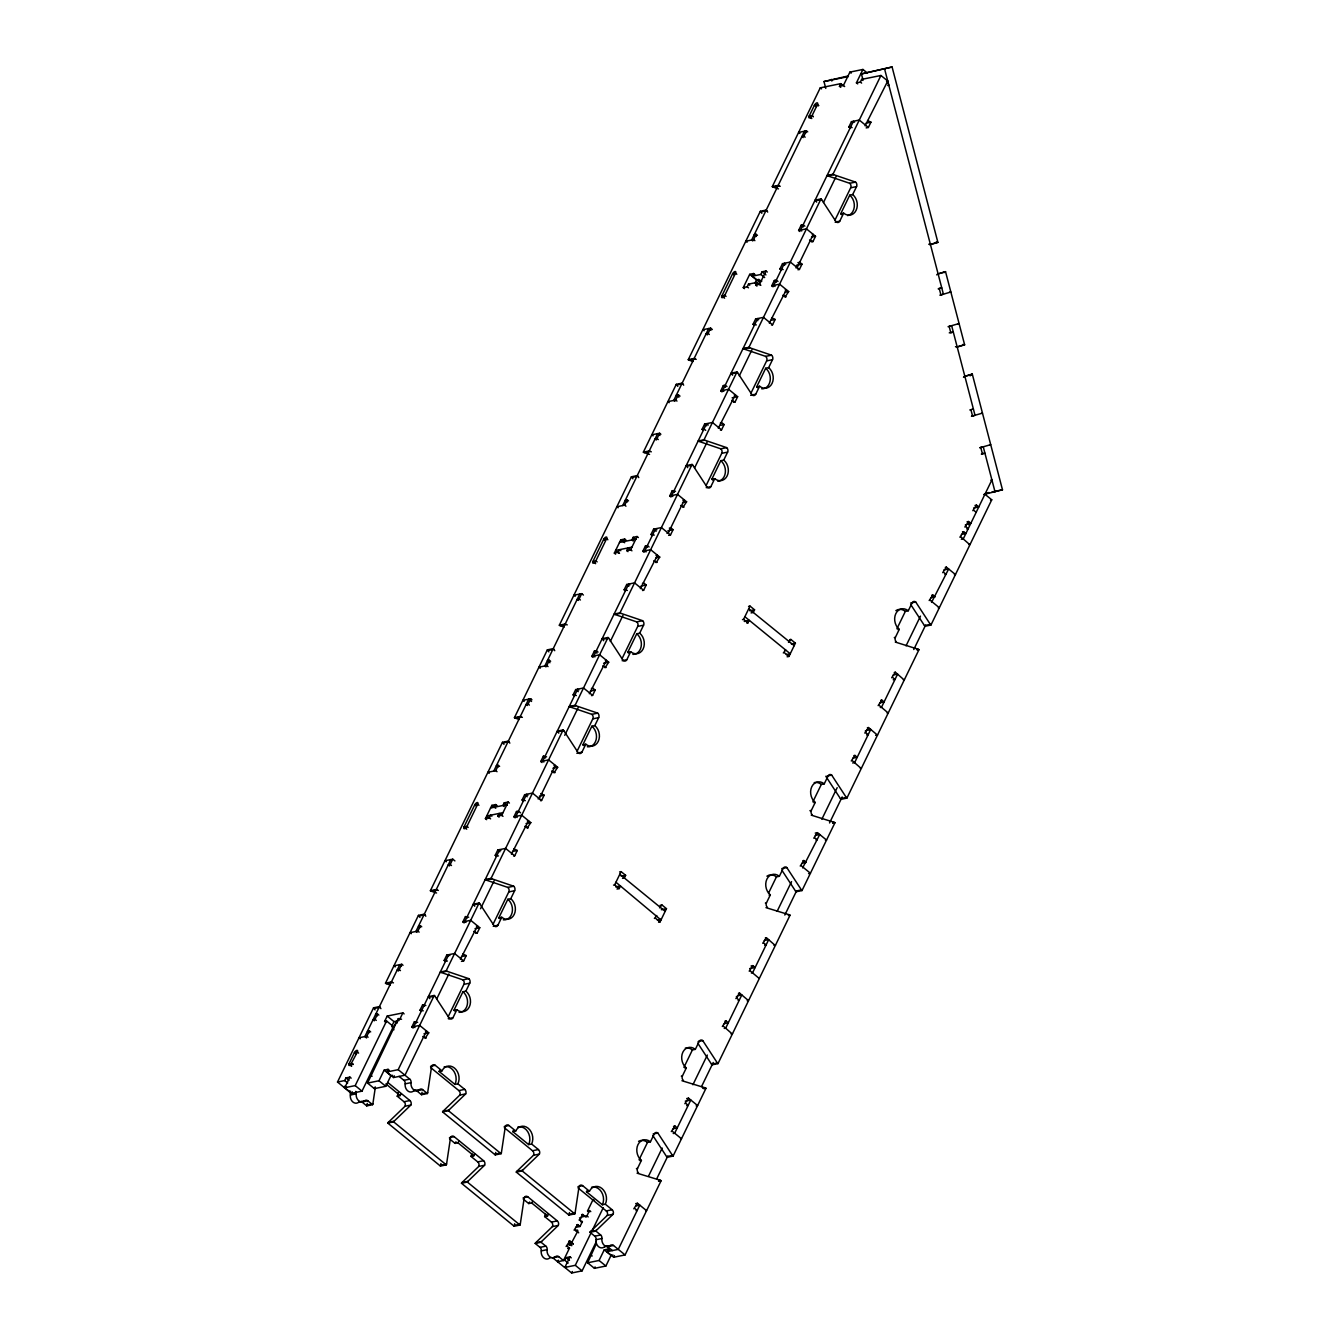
<?xml version="1.0" encoding="UTF-8"?>
<svg xmlns="http://www.w3.org/2000/svg" width="1340" height="1340" viewBox="0 0 1340 1340"><rect width="100%" height="100%" fill="white"/><g stroke="black" fill="none" stroke-linecap="round" stroke-linejoin="round"><path stroke-width="1.5" d="M361.197 1101.547A3.266 2.58 78.5 0 1 361.934 1101.966L366.724 1105.885A3.249 2.58 78.5 0 0 366.993 1105.048L367.244 1103.373M366.724 1105.885L372.587 1104.679A3.249 2.58 78.5 0 0 372.872 1103.842L375.351 1087.226M399.119 1076.422L403.893 1080.325A3.266 2.58 78.5 0 1 405.183 1083.842A6.532 5.159 78.5 0 0 407.745 1090.877A6.532 5.159 78.5 0 0 413.742 1090.827A3.266 2.58 78.5 0 1 416.74 1090.81L421.514 1094.713A3.266 2.58 78.5 0 0 421.798 1093.875L422.05 1092.217M421.514 1094.713L427.393 1093.524A3.266 2.58 78.5 0 0 427.661 1092.686L431.647 1066.104A3.266 2.58 78.5 0 1 435.215 1065.3L442.016 1070.844A11.424 9.028 78.5 0 1 454.478 1068.047A11.424 9.028 78.5 0 1 457.895 1083.825L464.712 1089.387A3.266 2.58 78.5 0 1 465.683 1093.892L448.917 1110.039A3.266 2.58 78.5 0 0 448.465 1110.726L442.585 1111.915L495.231 1154.896L501.093 1153.707A3.266 2.58 78.5 0 0 501.378 1152.869L505.364 1126.27A3.266 2.58 78.5 0 1 508.915 1125.483L515.716 1131.027A11.424 9.028 78.5 0 1 528.178 1128.23A11.424 9.028 78.5 0 1 531.611 1144.008L538.412 1149.553A3.266 2.58 78.5 0 1 539.384 1154.075L522.617 1170.222A3.266 2.58 78.5 0 0 522.164 1170.892L516.285 1172.098L568.931 1215.079L574.81 1213.889A3.266 2.58 78.5 0 0 575.078 1213.052L579.064 1186.453A3.266 2.58 78.5 0 1 582.615 1185.649L589.433 1191.21A11.424 9.028 78.5 0 1 601.878 1188.413A11.424 9.028 78.5 0 1 605.312 1204.191L612.112 1209.735A3.266 2.58 78.5 0 1 613.1 1214.241L596.333 1230.405A3.266 2.58 78.5 0 0 595.865 1231.075L590.002 1232.281L594.776 1236.184A3.266 2.58 78.5 0 1 596.066 1239.701A6.532 5.159 78.5 0 0 598.611 1246.736A6.532 5.159 78.5 0 0 604.608 1246.686A3.266 2.58 78.5 0 1 607.623 1246.669L613.486 1245.463L625.077 1254.927L661.106 1180.724A3.266 2.58 78.5 0 0 660.419 1180.305L637.053 1173.17M387.779 1082.486L409.906 1100.542A3.266 2.58 78.5 0 1 410.878 1105.048L405.015 1106.254L388.248 1122.401A3.266 2.58 78.5 0 0 387.779 1123.071L440.425 1166.068A3.266 2.58 78.5 0 0 440.693 1165.23L440.944 1163.555M440.425 1166.068L446.287 1164.862A3.266 2.58 78.5 0 0 446.572 1164.025L450.558 1137.442A3.266 2.58 78.5 0 1 454.109 1136.638L483.606 1160.725A3.266 2.58 78.5 0 1 484.594 1165.23L467.828 1181.378A3.266 2.58 78.5 0 0 467.358 1182.064L461.479 1183.254L514.125 1226.234L520.004 1225.045A3.266 2.58 78.5 0 0 520.272 1224.207L524.258 1197.625A3.266 2.58 78.5 0 1 527.809 1196.821L557.306 1220.908A3.266 2.58 78.5 0 1 558.294 1225.413L541.528 1241.56A3.266 2.58 78.5 0 0 541.058 1242.247L535.196 1243.436L539.97 1247.356A3.266 2.58 78.5 0 1 541.26 1250.873A6.532 5.159 78.5 0 0 543.822 1257.891A6.532 5.159 78.5 0 0 549.819 1257.858L551.276 1257.556M495.231 1154.896A3.266 2.58 78.5 0 0 495.498 1154.058L495.75 1152.4M514.125 1226.234A3.266 2.58 78.5 0 0 514.409 1225.397L514.644 1223.738M568.931 1215.079A3.266 2.58 78.5 0 0 569.198 1214.241L569.45 1212.583M392.654 1075.35L390.945 1075.685L385.786 1086.304L374.363 1088.633L367.562 1083.089L398.315 1018.601L401.548 1019.238M374.363 1088.633L374.982 1087.175M613 1255.011L611.04 1255.396L605.881 1266.015L594.457 1268.344L587.657 1262.783L596.049 1244.324M594.457 1268.344L595.077 1266.886M348.886 1064.061L348.869 1065.333A2.881 1.273 -50.8 0 0 350.46 1064.999L357.345 1052.068A2.446 1.072 -50.8 0 0 356.842 1050.376A2.446 1.072 -50.8 0 0 354.413 1052.671L348.886 1064.061L351.432 1066.138M569.852 1241.962L568.964 1245.027A2.881 1.273 -50.8 0 0 570.555 1244.709L577.44 1231.778A2.446 1.055 -51.1 0 0 577.423 1230.12A2.446 1.055 -51.1 0 0 575.614 1230.89M748.725 608.762L794.184 645.645M372.587 1104.679L367.797 1100.776A3.266 2.58 78.5 0 0 364.798 1100.793L358.936 1101.999A6.532 5.159 78.5 0 1 352.939 1102.05A6.532 5.159 78.5 0 1 350.377 1095.014A3.266 2.58 78.5 0 0 349.103 1091.497L337.512 1082.033L373.542 1007.814L379.404 1006.625A3.266 2.58 78.5 0 1 380.007 1007.261L380.928 1008.651M390.309 984.984L386.205 983.594A3.266 2.58 78.5 0 1 385.501 983.175L418.432 915.371L424.294 914.165A3.266 2.58 78.5 0 1 424.897 914.818L425.819 916.208M436.572 892.993L431.095 891.134A3.266 2.58 78.5 0 1 430.391 890.715L502.467 742.293L508.346 741.104A3.266 2.58 78.5 0 1 508.932 741.74L509.853 743.147M519.25 719.463L515.146 718.072A3.266 2.58 78.5 0 1 514.443 717.654L547.356 649.85L553.236 648.66A3.266 2.58 78.5 0 1 553.822 649.297L554.743 650.687M564.14 627.019L560.036 625.629A3.266 2.58 78.5 0 1 559.333 625.211L631.391 476.789L637.27 475.583A3.266 2.58 78.5 0 1 637.857 476.219L638.778 477.626M649.548 454.411L644.071 452.552A3.266 2.58 78.5 0 1 643.368 452.133L676.281 384.329L682.16 383.139A3.266 2.58 78.5 0 1 682.747 383.776L683.668 385.183M693.065 361.498L688.961 360.108A3.266 2.58 78.5 0 1 688.257 359.69L760.333 211.268L766.195 210.062A3.266 2.58 78.5 0 1 766.798 210.715L767.703 212.105M778.473 188.89L772.996 187.03A3.266 2.58 78.5 0 1 772.292 186.612L820.264 87.837L840.75 83.65L844.652 86.547M811.789 118.556L809.058 116.345L814.486 105.157A2.446 1.072 -50.8 0 1 816.931 102.862A2.446 1.072 -50.8 0 1 817.433 104.553L818.707 105.609M450.81 859.56L415.903 931.484L417.041 932.405M493.79 771.053L528.714 699.145L531.544 701.457M579.751 594.056L544.827 665.963L545.966 666.885M622.715 505.548L657.639 433.624L659.917 435.483M809.058 116.345L812.006 115.742L817.433 104.553M337.512 1082.033L344.682 1080.559L345.971 1077.913L349.891 1077.109L351.164 1078.147M360.276 1038.818L358.986 1037.78L366.825 1036.172L369.404 1030.862L370.678 1031.917M374.312 1020.812L373.039 1019.757L374.982 1019.355L377.562 1014.045L378.835 1015.1M398.483 971.014L397.209 969.976L399.169 969.574L401.749 964.264L403.022 965.302M411.296 933.712L410.023 932.674L417.862 931.082L420.442 925.773L421.715 926.811M449.52 865.925L448.247 864.87L450.19 864.484L452.769 859.175L454.897 860.9M489.201 773.297L487.928 772.259L495.75 770.668L498.329 765.358L499.602 766.396M527.407 705.493L526.134 704.455L528.094 704.053L530.673 698.743L531.947 699.798M540.238 668.191L538.948 667.153L546.787 665.561L549.367 660.252L550.639 661.29M578.444 600.404L577.172 599.365L579.131 598.963L581.711 593.654L583.403 595.044M618.125 507.776L616.852 506.738L624.674 505.147L627.254 499.837L628.527 500.875M656.332 439.989L655.059 438.934L657.019 438.548L659.598 433.239L660.871 434.277M669.163 402.687L667.889 401.632L675.712 400.04L678.291 394.731L680 396.121M707.369 334.883L706.096 333.844L708.056 333.442L710.635 328.132L712.327 329.523M747.05 242.255L745.777 241.217L753.616 239.626L756.179 234.316L757.469 235.354M803.179 137.584L801.906 136.546L803.849 136.144L806.429 130.834L807.719 131.873M346.507 1087.142L344.313 1087.577L345.067 1086.036M404.127 1013.928L402.854 1012.889L387.193 1016.072L384.614 1021.381L386.573 1020.996L393.374 1026.557L362.001 1091.162L351.532 1093.289L344.732 1087.728L349.891 1077.109M840.75 87.351L839.46 86.313L840.75 83.65M351.532 1093.289L352.269 1091.799M344.732 1087.728L355.201 1085.601L386.573 1020.996M486.688 819.661L485.415 818.623L491.847 805.357L495.767 804.553L497.04 805.591M615.613 554.157L614.34 553.102L620.788 539.836L624.691 539.032L625.981 540.07M744.538 288.636L743.264 287.597L749.713 274.315L753.633 273.511L754.906 274.566M867.198 72.913L862.943 69.446L849.895 72.109L843.379 85.509L839.46 86.313M495.767 804.553L494.477 807.199L495.75 808.255M614.34 553.102L618.243 552.315L619.532 549.651L620.822 550.69M623.402 541.695L624.691 539.032M743.264 287.597L747.184 286.793L748.474 284.13L756.949 282.405L759.931 284.834M761.79 281.182L759.144 281.735L752.343 276.174L753.633 273.511M391.9 1025.954L393.993 1021.633L398.885 1020.645M393.039 1028.55L396.188 1022.068A11.424 9.028 78.5 0 0 397.394 1022.923M754.906 283.192L756.514 279.876L758.959 279.373M499.083 817.149L497.81 816.094L499.1 813.447L502.986 816.345M509.435 803.062L508.161 802.024L504.242 802.827L502.952 805.474L504.242 806.529M628.008 551.628L626.735 550.589L628.024 547.926L630.571 550.02M638.376 537.558L637.086 536.503L633.183 537.306L631.894 539.97L633.167 541.008M756.933 286.107L755.659 285.068L756.949 282.405M752.343 276.174L760.819 274.449L762.108 271.786L766.028 270.998L767.301 272.037M400.275 1018.199L402.854 1012.889M759.144 281.735L759.947 280.077M857.7 83.901L856.428 82.846L862.943 69.446M508.161 802.024L501.713 815.306L497.81 816.094M626.735 550.589L630.654 549.785L637.086 536.503M755.659 285.068L759.579 284.264L766.028 270.998M856.428 82.846L860.347 82.058L861.637 79.395L880.933 75.476L887.75 81.02L865.104 125.826M367.562 1083.089L378.986 1080.76L384.144 1070.141L388.047 1069.337L389.32 1070.375M425.5 1031.164L426.472 1030.963L404.982 1075.216L393.575 1077.544L386.757 1072L388.047 1069.337M413.122 1028.048L411.832 1027.01L414.412 1021.7L417.644 1022.336M421.279 1011.231L420.006 1010.193L422.586 1004.883L425.819 1005.519M445.45 961.45L444.177 960.412L446.756 955.102L454.578 953.494L463.657 960.914L466.236 955.604L462.869 953.979M464.143 922.942L462.869 921.903L465.449 916.594L468.682 917.247M496.487 856.344L495.214 855.305L497.793 849.995L505.616 848.404L514.694 855.808L517.274 850.498L513.907 848.873M515.18 817.852L513.907 816.814L516.486 811.504L518.446 811.102L520.573 812.827M523.354 801.035L522.081 799.997L524.644 794.687L532.482 793.079L541.561 800.499L544.141 795.19L540.757 793.565M542.047 762.527L540.774 761.489L543.353 756.179L546.586 756.815M574.391 695.929L573.101 694.891L575.681 689.581L583.52 687.99L592.598 695.393L595.161 690.083L592.9 688.224L591.426 688.525M593.084 657.438L591.794 656.382L594.374 651.072L596.333 650.687L598.042 652.077M625.412 590.823L624.139 589.784L626.718 584.475L634.557 582.883L643.619 590.287L646.198 584.977L643.937 583.135L642.463 583.436M644.105 552.331L642.832 551.293L645.411 545.983L647.371 545.581L649.079 546.971M652.279 535.514L651.006 534.476L653.585 529.166L661.407 527.575L670.486 534.978L673.065 529.669L670.787 527.809L669.33 528.111M670.971 497.023L669.698 495.968L672.278 490.658L675.511 491.311M703.316 430.408L702.043 429.369L704.622 424.06L712.444 422.469L721.523 429.872L724.103 424.562L721.825 422.72L720.367 423.021M722.009 391.916L720.736 390.878L723.315 385.568L725.258 385.166L726.967 386.557M754.353 325.319L753.063 324.263L755.643 318.953L763.482 317.362L772.56 324.783L775.14 319.473L771.756 317.831M773.046 286.81L771.756 285.772L774.336 280.462L776.295 280.06L778.004 281.45M781.203 269.993L779.93 268.955L782.51 263.645L790.332 262.054L799.41 269.457L801.99 264.147L799.729 262.305L797.886 262.673M799.896 231.502L798.623 230.463L801.203 225.137L803.163 224.752L804.854 226.142M850.146 128.02L848.873 126.965L851.453 121.655L859.275 120.064L868.353 127.467L870.933 122.158L867.566 120.533M393.575 1077.544L394.379 1075.886M386.757 1072L398.181 1069.672L434.21 995.452A3.266 2.58 78.5 0 1 434.813 996.089L449.436 1018.484A3.266 2.58 78.5 0 0 453.004 1017.68L456.856 1009.707A11.424 9.028 78.5 0 0 469.318 1006.909A11.424 9.028 78.5 0 0 465.885 991.131L469.754 983.158A3.266 2.58 78.5 0 0 468.782 978.652L446.89 971.232A3.266 2.58 78.5 0 1 446.187 970.813L440.307 972.002A3.266 2.58 78.5 0 0 441.011 972.421L462.903 979.858L468.782 978.652M446.187 970.813L479.1 903.009A3.266 2.58 78.5 0 1 479.703 903.646L494.326 926.041A3.266 2.58 78.5 0 0 497.894 925.236L501.746 917.264A11.424 9.028 78.5 0 0 514.208 914.466A11.424 9.028 78.5 0 0 510.774 898.688L514.644 890.715A3.266 2.58 78.5 0 0 513.672 886.209L491.78 878.772A3.266 2.58 78.5 0 1 491.077 878.353L485.197 879.559A3.266 2.58 78.5 0 0 485.901 879.978L507.793 887.398L513.672 886.209M491.077 878.353L563.135 729.932A3.266 2.58 78.5 0 1 563.738 730.585L578.361 752.963A3.266 2.58 78.5 0 0 581.928 752.159L585.798 744.202A11.424 9.028 78.5 0 0 598.243 741.389A11.424 9.028 78.5 0 0 594.809 725.61L598.679 717.654A3.266 2.58 78.5 0 0 597.707 713.131L575.815 705.711A3.266 2.58 78.5 0 1 575.111 705.292L569.232 706.481A3.266 2.58 78.5 0 0 569.936 706.9L591.828 714.337L597.707 713.131M575.111 705.292L608.025 637.488A3.266 2.58 78.5 0 1 608.628 638.125L623.251 660.519A3.266 2.58 78.5 0 0 626.819 659.716L630.688 651.743A11.424 9.028 78.5 0 0 643.133 648.945A11.424 9.028 78.5 0 0 639.699 633.167L643.569 625.194A3.266 2.58 78.5 0 0 642.597 620.688L620.705 613.268A3.266 2.58 78.5 0 1 620.001 612.849L614.122 614.038A3.266 2.58 78.5 0 0 614.826 614.457L636.718 621.894L642.597 620.688M620.001 612.849L692.077 464.427A3.266 2.58 78.5 0 1 692.663 465.064L707.302 487.442A3.266 2.58 78.5 0 0 710.853 486.638L714.722 478.681A11.424 9.028 78.5 0 0 727.168 475.868A11.424 9.028 78.5 0 0 723.751 460.089L727.62 452.133A3.266 2.58 78.5 0 0 726.632 447.627L704.74 440.19A3.266 2.58 78.5 0 1 704.036 439.771L698.173 440.961A3.266 2.58 78.5 0 0 698.877 441.379L720.769 448.816L726.632 447.627M704.036 439.771L736.966 371.967A3.266 2.58 78.5 0 1 737.553 372.621L752.192 394.998A3.266 2.58 78.5 0 0 755.743 394.195L759.613 386.238A11.424 9.028 78.5 0 0 772.058 383.424A11.424 9.028 78.5 0 0 768.641 367.646L772.51 359.69A3.266 2.58 78.5 0 0 771.522 355.167L749.63 347.747A3.266 2.58 78.5 0 1 748.926 347.328L743.063 348.517A3.266 2.58 78.5 0 0 743.767 348.936L765.659 356.373L771.522 355.167M748.926 347.328L821.001 198.906A3.266 2.58 78.5 0 1 821.587 199.543L836.227 221.938A3.266 2.58 78.5 0 0 839.778 221.134L843.647 213.161A11.424 9.028 78.5 0 0 856.109 210.346A11.424 9.028 78.5 0 0 852.676 194.568L856.545 186.612A3.266 2.58 78.5 0 0 855.557 182.106L833.664 174.669A3.266 2.58 78.5 0 1 832.961 174.25L827.098 175.456A3.266 2.58 78.5 0 0 827.802 175.875L849.694 183.295L855.557 182.106M832.961 174.25L880.933 75.476M436.74 998.92L448.9 973.912M480.524 908.755L494.058 880.899M564.743 735.342L578.26 707.47M610.353 641.374L622.983 615.378M694.572 467.962L707.185 441.966M739.295 375.87L751.908 349.857M823.464 202.524L836.059 176.579M425.065 1038.366L428.75 1032.822L419.671 1025.418L411.832 1027.01M475.733 933.327L477.207 933.025L479.77 927.716L470.708 920.312L462.869 921.903M527.139 828.154L530.808 822.626L521.729 815.206L513.907 816.814M553.99 772.845L557.674 767.301L548.596 759.897L540.774 761.489M605.027 667.739L608.712 662.211L599.633 654.791L591.794 656.382M656.064 562.632L659.732 557.105L650.67 549.702L642.832 551.293M682.914 507.324L686.599 501.78L677.521 494.376L669.698 495.968M733.583 402.302L735.057 402L737.636 396.69L728.558 389.27L720.736 390.878M784.989 297.128L788.674 291.584L779.595 284.18L771.756 285.772M811.487 241.887L812.944 241.585L815.524 236.276L806.446 228.855L798.623 230.463M448.18 1016.725L463.891 984.364A3.266 2.58 78.5 0 0 462.903 979.858M493.07 924.265L508.781 891.921A3.266 2.58 78.5 0 0 507.793 887.398M577.105 751.204L592.816 718.843A3.266 2.58 78.5 0 0 591.828 714.337M621.995 658.761L637.706 626.4A3.266 2.58 78.5 0 0 636.718 621.894M706.029 485.683L721.741 453.322A3.266 2.58 78.5 0 0 720.769 448.816M750.919 393.24L766.631 360.879A3.266 2.58 78.5 0 0 765.659 356.373M834.954 220.162L850.666 187.801A3.266 2.58 78.5 0 0 849.694 183.295M455.131 1011.164A11.424 9.028 78.5 0 1 453.925 1010.31L462.953 991.734L465.885 991.131M500.021 918.704A11.424 9.028 78.5 0 1 498.815 917.867L507.843 899.274L510.774 898.688M584.056 745.643A11.424 9.028 78.5 0 1 582.85 744.789L591.878 726.213L594.809 725.61M628.946 653.2A11.424 9.028 78.5 0 1 627.74 652.346L636.768 633.77L639.699 633.167M713.299 480.306A11.424 9.028 78.5 0 1 711.791 479.284L720.803 460.692L723.751 460.089M758.189 387.863A11.424 9.028 78.5 0 1 756.681 386.825L765.693 368.249L768.641 367.646M842.24 214.785A11.424 9.028 78.5 0 1 840.716 213.764L849.744 195.171L852.676 194.568M613.536 885.12L614.641 884.886L621.09 871.62L625.629 875.322L624.34 877.985L622.497 878.353M742.477 619.599L743.566 619.381L750.015 606.099L754.554 609.801L753.264 612.464L751.07 612.916M616.986 889.04L619.181 888.604L620.47 885.941L615.697 886.913M747.017 623.301L749.395 620.42L744.269 621.475M654.389 918.47L656.768 915.589L655.679 915.806M658.56 922.238L660.017 921.953L666.466 908.671L661.927 904.969L659.548 907.85M783.314 652.948L785.709 650.068L784.604 650.285M787.116 656.801L788.958 656.433L795.407 643.15L790.868 639.448L788.473 642.329M660.989 919.96L615.931 882.239M558.344 1260.186L557.591 1261.744L564.777 1260.27L568.177 1263.05M566.117 1246.518L569.802 1240.991L573.202 1243.771M574.073 1230.153L577.741 1224.609L580.019 1226.469L582.381 1221.594L579.014 1219.97M580.103 1219.752L582.682 1214.442L586.099 1217.206M567.222 1246.3L569.483 1248.143L563.47 1260.538L558.68 1256.635A3.266 2.58 78.5 0 0 555.681 1256.652A6.532 5.159 78.5 0 1 549.685 1256.702A6.532 5.159 78.5 0 1 547.122 1249.667A3.266 2.58 78.5 0 0 545.849 1246.15L541.058 1242.247M588.813 1212.013L587.54 1210.975L593.118 1199.467M564.777 1260.27L566.066 1257.624L569.986 1256.82L571.259 1257.858M581.041 1217.089L586.92 1215.882L589.5 1210.573L590.773 1211.628M596.283 1241.661L582.096 1270.873L571.627 1273L564.827 1267.439L569.986 1256.82M564.827 1267.439L575.295 1265.312L591.191 1232.566M592.917 1229.014L603.218 1207.775M571.627 1273L572.347 1271.509M639.029 1159.837L647.505 1142.417L650.436 1141.814L654.305 1133.841A3.266 2.58 78.5 0 1 657.856 1133.037L672.496 1155.432A3.266 2.58 78.5 0 0 673.082 1156.068L705.996 1088.281A3.266 2.58 78.5 0 0 705.292 1087.862L681.943 1080.727M683.919 1067.394L692.395 1049.957L695.326 1049.371L699.195 1041.398A3.266 2.58 78.5 0 1 702.746 1040.594L717.369 1062.988A3.266 2.58 78.5 0 0 717.972 1063.625L790.047 915.203A3.266 2.58 78.5 0 0 789.344 914.784L765.978 907.649M768.524 893.16L776.43 876.896L779.361 876.293L783.23 868.337A3.266 2.58 78.5 0 1 786.781 867.533L801.42 889.911A3.266 2.58 78.5 0 0 802.007 890.564L834.937 822.76A3.266 2.58 78.5 0 0 834.234 822.341L811.236 815.139M812.861 801.873L821.319 784.453L824.251 783.85L828.12 775.877A3.266 2.58 78.5 0 1 831.671 775.073L846.311 797.468A3.266 2.58 78.5 0 0 846.897 798.104L918.972 649.682A3.266 2.58 78.5 0 0 918.269 649.264L895.271 642.061M896.896 628.795L905.354 611.375L908.285 610.772L912.155 602.816A3.266 2.58 78.5 0 1 915.723 602.012L930.345 624.39A3.266 2.58 78.5 0 0 930.932 625.043L991.751 499.803L984.933 494.242M638.527 1172.869A3.266 2.58 78.5 0 1 637.538 1168.363L641.408 1160.407A11.424 9.028 78.5 0 1 637.974 1144.628A11.424 9.028 78.5 0 1 650.436 1141.814M683.417 1080.425A3.266 2.58 78.5 0 1 682.429 1075.919L686.298 1067.947A11.424 9.028 78.5 0 1 682.864 1052.168A11.424 9.028 78.5 0 1 695.326 1049.371M767.452 907.348A3.266 2.58 78.5 0 1 766.463 902.842L770.332 894.885A11.424 9.028 78.5 0 1 766.916 879.107A11.424 9.028 78.5 0 1 779.361 876.293M812.341 814.904A3.266 2.58 78.5 0 1 811.353 810.399L815.222 802.442A11.424 9.028 78.5 0 1 811.806 786.664A11.424 9.028 78.5 0 1 824.251 783.85M896.376 641.843A3.266 2.58 78.5 0 1 895.405 637.337L899.257 629.365A11.424 9.028 78.5 0 1 895.84 613.586A11.424 9.028 78.5 0 1 908.285 610.772M587.657 1262.783L599.081 1260.471L604.223 1249.851L608.142 1249.048L609.415 1250.086M625.077 1254.927L613.67 1257.255L606.853 1251.694L608.142 1249.048M648.677 1175.85L662.178 1148.062M692.914 1084.764L707.336 1055.049M777.116 911.351L791.555 881.636M821.839 819.243L837.165 787.669M906.041 645.83L920.479 616.115M633.803 1208.797L637.488 1203.27L646.567 1210.673L645.595 1210.874M671.307 1131.58L674.992 1126.052L677.253 1127.895L673.216 1128.716M684.841 1103.708L688.525 1098.164L697.604 1105.584L696.13 1105.885M722.344 1026.49L726.029 1020.946L728.29 1022.805L724.253 1023.626M735.878 998.601L739.563 993.074L748.39 1000.528M749.194 971.165L752.879 965.638L755.157 967.48L749.646 968.602M762.745 943.293L766.413 937.749L775.006 945.27M800.231 866.059L803.916 860.531L806.178 862.391L802.141 863.211M813.782 838.187L817.45 832.659L826.529 840.063L825.423 840.281M851.269 760.969L854.954 755.425L857.215 757.284L852.809 758.172M864.802 733.081L868.488 727.553L877.315 735.007M878.135 705.644L881.804 700.117L884.082 701.959L879.676 702.864M891.67 677.772L895.354 672.228L903.93 679.749M929.173 600.555L932.841 595.01L935.119 596.87L930.714 597.757M942.707 572.666L946.375 567.138L955.453 574.542L954.365 574.776M959.909 537.223L963.594 531.678L965.872 533.538L961.467 534.442M964.85 527.039L968.535 521.511L970.813 523.354L967.865 523.957L969.138 524.995M972.807 510.674L976.492 505.13L978.753 506.989L973.611 508.028M613.67 1257.255L614.474 1255.597M656.835 1178.63L667.739 1156.186M701.524 1086.606L713.249 1062.469M784.821 915.052L796.663 890.665M829.544 822.944L842.173 796.948M913.763 649.531L925.588 625.16M887.415 81.69L888.856 85.291L887.75 85.526M387.779 1123.071L393.659 1121.881A3.266 2.58 78.5 0 1 394.111 1121.195L410.878 1105.048M442.585 1111.915A3.266 2.58 78.5 0 1 443.054 1111.228L459.821 1095.082L465.683 1093.892M461.479 1183.254A3.266 2.58 78.5 0 1 461.948 1182.583L478.715 1166.437L484.594 1165.23M516.285 1172.098A3.266 2.58 78.5 0 1 516.754 1171.411L533.521 1155.264L539.384 1154.075M535.196 1243.436A3.266 2.58 78.5 0 1 535.648 1242.766L552.415 1226.602L558.294 1225.413M590.002 1232.281A3.266 2.58 78.5 0 1 590.454 1231.594L607.221 1215.447L613.1 1214.241M936.727 274.868L937.581 274.097A3.266 1.993 73.5 0 1 938.1 273.863L945.538 271.651L964.632 344.816L957.212 347.026A3.266 1.993 73.5 0 1 956.609 347.01L955.487 346.658M944.164 272.656L945.001 271.903A3.266 1.993 73.5 0 1 945.538 271.651M963.494 377.294L964.331 376.54A3.266 1.993 73.5 0 1 964.85 376.305L972.287 374.095L1002.488 489.804L983.694 494.51M970.076 375.853L971.751 374.346A3.266 1.993 73.5 0 1 972.287 374.095M825.775 88.407L823.983 81.556L848.187 75.945M862.926 79.646L861.436 73.934L892.088 67L937.883 242.389L930.462 244.584A3.266 1.993 73.5 0 1 929.86 244.567L928.737 244.215M861.436 73.934L892.088 67M929.86 244.567L937.297 242.372A3.266 1.993 73.5 0 0 937.883 242.389M937.581 274.097L945.001 271.903M938.184 288.854L941.769 287.899L938.837 288.502M948.067 326.692L959.072 323.543L957.983 323.761M956.609 347.01L964.046 344.799A3.266 1.993 73.5 0 0 964.632 344.816M964.331 376.54L971.751 374.346M969.808 409.973L973.393 409.018L972.287 409.236M971.467 416.288L982.471 413.122L981.366 413.357M979.691 447.811L990.712 444.662L989.607 444.88M981.349 454.126L984.917 453.171L981.617 453.841M823.983 81.556L848.388 76.581M969.607 544.509L961.014 536.988M888.068 712.88L879.224 705.426M867.818 729.999L866.477 730.283M869.292 729.697L868.069 729.948M860.95 768.256L852.374 760.735M815.323 835.406L819.728 834.502L802.627 867.901M759.127 978.401L750.299 970.947M738.893 995.52L737.67 995.771M740.367 995.218L739.144 995.469M732.025 1033.776L723.449 1026.256M673.216 1133.506L674.673 1133.205L690.787 1100.023L685.293 1101.145M680.502 1138.966L681.49 1138.765L672.412 1131.362M886.544 81.271L887.75 81.02M814.435 105.274L818.506 105.609M806.429 130.834L798.606 132.425L799.88 133.464M866.159 123.129L870.933 122.158M848.873 126.965L852.106 127.618M866.159 127.92L868.353 127.467M772.292 186.612L778.172 185.423A3.266 2.58 78.5 0 0 778.875 185.841L780.232 186.293M772.996 187.03L778.875 185.841M827.802 175.875L833.664 174.669M850.666 187.801L856.545 186.612M821.001 198.906L815.122 200.095A3.266 2.58 78.5 0 1 815.725 200.732L816.63 202.139M760.333 211.268A3.266 2.58 78.5 0 1 760.919 211.904L766.798 210.715M815.725 200.732L821.587 199.543M840.716 213.764L843.647 213.161M756.179 234.316L754.236 234.718L756.363 236.46M835.121 222.155L839.778 221.134M812.274 234.617L813.263 234.416L797.149 267.615L795.927 267.849M811.487 237.096L815.524 236.276M809.578 239.96L812.944 241.585M796.479 265.27L801.99 264.147M779.93 268.955L783.163 269.591M797.953 269.759L799.41 269.457M785.173 289.976L786.396 289.741L769.311 323.124M784.637 292.405L788.674 291.584M782.728 295.269L786.094 296.894M710.635 328.132L702.797 329.724L704.086 330.762M771.086 320.293L775.14 319.473M753.063 324.263L756.296 324.916M771.455 325L772.56 324.783M949.373 292.304L950.847 292.003L940.931 294.934L939.29 288.636M939.843 295.168L943.41 294.214L884.651 69.194M688.257 359.69L694.12 358.484A3.266 2.58 78.5 0 0 694.823 358.902L696.197 359.371M688.961 360.108L694.823 358.902M743.767 348.936L749.63 347.747M766.631 360.879L772.51 359.69M949.44 326.19L951.651 325.737L975.034 415.333L972.103 415.919M736.966 371.967L731.087 373.173A3.266 2.58 78.5 0 1 731.69 373.81L732.595 375.217M676.281 384.329A3.266 2.58 78.5 0 1 676.884 384.982L682.747 383.776M731.69 373.81L737.553 372.621M949.256 332.873L953.293 332.052L950.814 332.789L949.172 326.474M678.291 394.731L676.332 395.132L678.894 397.209M756.681 386.825L759.613 386.238M734.27 395.066L735.358 394.831L718.274 428.231M732.126 397.812L737.636 396.69M750.969 395.166L755.743 394.195M751.087 395.233L752.192 394.998M731.69 400.375L735.057 402M659.598 433.239L651.776 434.83L653.049 435.869M720.434 425.316L724.103 424.562M702.043 429.369L703.986 428.968L705.694 430.358M720.418 430.106L721.523 429.872M643.368 452.133L649.23 450.944A3.266 2.58 78.5 0 0 649.933 451.362L651.307 451.815M644.071 452.552L649.933 451.362M698.877 441.379L704.74 440.19M721.741 453.322L727.62 452.133M692.077 464.427L686.197 465.617A3.266 2.58 78.5 0 1 686.8 466.253L687.705 467.66M631.391 476.789A3.266 2.58 78.5 0 1 631.994 477.425L637.857 476.219M686.8 466.253L692.663 465.064M711.791 479.284L714.722 478.681M627.254 499.837L625.294 500.239L627.422 501.964M706.197 487.676L710.853 486.638M682.864 500.239L684.338 499.937L668.208 533.119L666.985 533.37M682.562 502.617L686.599 501.78M680.653 505.465L684.02 507.106M980.344 447.459L983.275 446.856L995.067 491.998M667.923 530.707L673.065 529.669M651.006 534.476L654.238 535.112M619.482 542.482L635.797 539.166M668.643 535.347L670.486 534.978M631.927 547.139L615.613 550.455L618.628 552.918M990.813 480.122L991.901 479.904L963.293 538.847L961.333 539.25M656.064 557.859L659.732 557.105M653.786 560.79L657.169 562.415M986.106 493.137L989.087 492.534M992.069 491.931L996.541 491.01M998.032 490.708L1002.488 489.804M990.511 500.055L991.751 499.803M975.018 505.431L976.492 505.13M581.711 593.654L573.872 595.245L575.145 596.283M641.073 586.032L646.198 584.977M624.139 589.784L627.371 590.438M967.061 521.813L968.535 521.511M640.369 588.645L657.471 555.246L655.997 555.547M642.53 590.521L643.619 590.287M966.76 528.965L968.234 528.663L965.956 526.821M962.489 531.913L963.594 531.678M559.333 625.211L565.195 624.005A3.266 2.58 78.5 0 0 565.899 624.423L567.272 624.892M560.036 625.629L565.899 624.423M614.826 614.457L620.705 613.268M968.988 544.626L970.093 544.409M637.706 626.4L643.569 625.194M748.558 606.4L750.015 606.099M945.286 567.356L946.375 567.138M608.025 637.488L602.163 638.694A3.266 2.58 78.5 0 1 602.749 639.331L603.67 640.721M547.356 649.85A3.266 2.58 78.5 0 1 547.96 650.486L553.822 649.297M602.749 639.331L608.628 638.125M943.879 569.952L948.653 568.981L931.551 602.38M749.78 610.772L754.554 609.801M944.968 574.525L946.074 574.291L943.796 572.448M549.367 660.252L547.407 660.654L549.953 662.731M627.74 652.346L630.688 651.743M605.345 660.57L606.434 660.352L589.349 693.735M931.736 595.245L932.841 595.01M603.569 663.25L608.712 662.211M622.162 660.737L626.819 659.716M910.58 603.05L915.723 602.012M602.766 665.88L606.132 667.521M938.235 607.958L939.34 607.74L930.262 600.32M789.763 639.666L790.868 639.448M791.354 643.971L795.407 643.15M530.673 698.743L522.834 700.351L524.124 701.389M590.404 691.055L595.161 690.083M573.101 694.891L576.334 695.527M897.984 629.632L899.257 629.365M910.764 604.608L924.466 625.596L930.345 624.39M786.329 654.573L790.248 653.769L744.856 616.718M930.932 625.043L925.069 626.232A3.266 2.58 78.5 0 1 924.466 625.596M591.493 695.611L592.598 695.393M894.299 637.555L895.405 637.337M514.443 717.654L520.305 716.448A3.266 2.58 78.5 0 0 521.009 716.867L522.382 717.336M515.146 718.072L521.009 716.867M569.936 706.9L575.815 705.711M917.163 649.498L918.269 649.264M917.13 650.068L918.972 649.682M592.816 718.843L598.679 717.654M563.135 729.932L557.273 731.138A3.266 2.58 78.5 0 1 557.859 731.774L558.78 733.181M502.467 742.293A3.266 2.58 78.5 0 1 503.069 742.946L508.932 741.74M557.859 731.774L563.738 730.585M894.249 672.462L895.354 672.228M893.211 674.992L897.616 674.087L881.502 707.269L880.279 707.52M893.211 679.765L895.036 679.397L892.775 677.538M582.85 744.789L585.798 744.202M903.327 679.866L904.416 679.648M498.329 765.358L496.369 765.743L498.078 767.133M576.786 753.214L581.928 752.159M553.939 765.76L555.396 765.458L539.283 798.64L538.06 798.891M880.715 700.334L881.804 700.117M552.901 768.272L557.674 767.301M551.728 770.986L555.095 772.611M887.08 713.081L888.303 712.83M867.382 727.771L868.488 727.553M539.367 796.161L544.141 795.19M522.081 799.997L525.313 800.633M869.526 729.647L870.749 729.395L854.635 762.594L852.676 762.996M490.557 808.003L506.855 804.687M540.456 800.717L541.561 800.499M866.712 735.007L868.186 734.705L865.908 732.863M875.606 735.358L877.566 734.957M502.986 812.643L486.688 815.976L490.591 818.874M485.415 818.623L489.318 817.836L490.607 815.172L491.881 816.211M527.323 821.018L528.546 820.767L511.444 854.166M853.848 755.659L854.954 755.425M526.034 823.597L530.808 822.626M524.861 826.311L528.228 827.936M860.347 768.373L861.452 768.155M827.014 776.111L831.671 775.073M452.769 859.175L444.947 860.766L446.22 861.804M512.5 851.469L517.274 850.498M495.214 855.305L498.447 855.942M513.589 856.042L514.694 855.808M813.95 802.694L815.222 802.442M825.808 776.279L840.431 798.657L846.311 797.468M846.897 798.104L841.034 799.31A3.266 2.58 78.5 0 1 840.431 798.657M809.896 810.7L811.353 810.399M430.391 890.715L436.27 889.525A3.266 2.58 78.5 0 0 436.974 889.944L438.347 890.413M431.095 891.134L436.974 889.944M485.901 879.978L491.78 878.772M832.76 822.643L834.234 822.341M832.726 823.212L834.937 822.76M508.781 891.921L514.644 890.715M619.616 871.921L621.09 871.62M815.256 833.095L817.45 832.659M479.1 903.009L473.238 904.199A3.266 2.58 78.5 0 1 473.824 904.852L474.745 906.242M418.432 915.371A3.266 2.58 78.5 0 1 419.018 916.007L424.897 914.818M473.824 904.852L479.703 903.646M621.224 876.226L625.629 875.322M816.043 840.046L817.149 839.812L814.871 837.969M420.442 925.773L418.482 926.175L420.174 927.548M498.815 917.867L501.746 917.264M476.404 926.091L477.509 925.873L460.407 959.256M802.811 860.749L803.916 860.531M475.013 928.687L479.77 927.716M493.22 926.258L497.894 925.236M473.824 931.4L477.207 933.025M781.756 868.622L786.781 867.533M808.573 873.63L810.415 873.245L801.337 865.841M660.101 905.337L661.927 904.969M661.34 909.709L666.466 908.671M401.749 964.264L393.91 965.855L395.183 966.91M461.463 956.576L466.236 955.604M444.177 960.412L447.409 961.048M769.059 895.137L770.332 894.885M781.823 870.129L795.541 891.117L801.42 889.911M657.404 920.094L661.307 919.29M802.007 890.564L796.144 891.753A3.266 2.58 78.5 0 1 795.541 891.117M461.463 961.366L463.657 960.914M765.375 903.076L766.463 902.842M385.501 983.175L391.38 981.969A3.266 2.58 78.5 0 0 392.084 982.388L393.458 982.856M386.205 983.594L392.084 982.388M441.011 972.421L446.89 971.232M788.238 915.002L789.344 914.784M788.573 915.505L790.047 915.203M463.891 984.364L469.754 983.158M434.21 995.452L428.348 996.659A3.266 2.58 78.5 0 1 428.934 997.295L429.855 998.685M373.542 1007.814A3.266 2.58 78.5 0 1 374.128 1008.45L380.007 1007.261M428.934 997.295L434.813 996.089M377.562 1014.045L375.602 1014.447L377.31 1015.837M765.324 937.983L766.413 937.749M420.006 1010.193L423.239 1010.829M764.286 940.496L768.691 939.608L752.577 972.79L751.355 973.041M764.638 945.219L766.111 944.918L763.833 943.058M453.925 1010.31L456.856 1009.707M774.034 945.454L775.492 945.169M369.404 1030.862L367.445 1031.264L369.153 1032.654M391.9 1026.842L393.374 1026.557M453.004 1017.68L448.23 1018.651L449.436 1018.484M393.893 1029.79L391.9 1025.452M751.053 966.006L752.879 965.638M423.976 1033.793L428.75 1032.822M422.803 1036.507L426.17 1038.131M738.457 993.292L739.563 993.074M740.601 995.168L741.824 994.917L725.711 1028.115L724.236 1028.417M738.156 1000.461L739.245 1000.226L736.983 998.384M747.167 1000.779L748.139 1000.578M430.559 1066.322L435.215 1065.3M457.895 1083.825L454.964 1084.412L439.084 1071.447L442.016 1070.844M349.103 1091.497L350.561 1091.196M403.893 1080.325L409.772 1079.136A3.266 2.58 78.5 0 1 411.045 1082.653A6.532 5.159 78.5 0 0 413.608 1089.688A6.532 5.159 78.5 0 0 419.604 1089.638A3.266 2.58 78.5 0 1 422.603 1089.604L427.393 1093.524M350.377 1095.014L356.256 1093.809A6.532 5.159 78.5 0 0 358.802 1100.844A6.532 5.159 78.5 0 0 364.798 1100.793M405.183 1083.842L411.045 1082.653M724.923 1021.164L726.029 1020.946M413.742 1090.827L417.41 1090.09M418.516 1089.855L419.604 1089.638M361.934 1101.966L367.797 1100.776M416.74 1090.81L422.603 1089.604M398.332 1092.301A11.424 9.028 78.5 0 1 397.226 1096.187L400.158 1095.584A11.424 9.028 78.5 0 0 400.844 1093.792M366.993 1105.048L372.872 1103.842M421.798 1093.875L427.661 1092.686M731.054 1033.961L732.511 1033.676M698.71 1041.415L702.746 1040.594M397.226 1096.187L404.027 1101.748L409.906 1100.542M430.609 1067.528L458.833 1090.576L464.712 1089.387M698.09 1041.632L699.195 1041.398M388.248 1122.401L394.111 1121.195M443.054 1111.228L448.917 1110.039M685.008 1068.215L686.298 1067.947M697.788 1043.19L711.506 1064.178L717.369 1062.988M717.972 1063.625L712.093 1064.831A3.266 2.58 78.5 0 1 711.506 1064.178M681.323 1076.137L682.429 1075.919M449.453 1137.66L454.109 1136.638M504.259 1126.505L508.915 1125.483M702.73 1088.381L705.292 1087.862M703.802 1088.716L705.996 1088.281M449.52 1138.883L455.047 1143.389L457.979 1142.802A11.424 9.028 78.5 0 1 458.933 1141.211M531.611 1144.008L528.663 1144.595L512.784 1131.63L515.716 1131.027M686.683 1098.549L688.525 1098.164M686.75 1105.634L688.207 1105.332L685.946 1103.473M471.864 1153.556A11.424 9.028 78.5 0 1 470.926 1156.37L473.857 1155.767A11.424 9.028 78.5 0 0 474.561 1153.958M440.693 1165.23L446.572 1164.025M495.498 1154.058L501.378 1152.869M470.926 1156.37L477.744 1161.914L483.606 1160.725M504.326 1127.71L532.533 1150.758L538.412 1149.553M673.518 1126.354L674.992 1126.052M653.082 1134.025L657.856 1133.037M461.948 1182.583L467.828 1181.378M516.754 1171.411L522.617 1170.222M639.934 1160.691L641.408 1160.407M652.898 1135.633L666.617 1156.621L672.496 1155.432M673.082 1156.068L667.203 1157.274A3.266 2.58 78.5 0 1 666.617 1156.621M636.433 1168.597L637.538 1168.363M523.153 1197.843L527.809 1196.821M577.959 1186.687L582.615 1185.649M523.22 1199.066L528.747 1203.571L531.695 1202.985A11.424 9.028 78.5 0 1 532.633 1201.394M605.312 1204.191L602.38 1204.777L586.485 1191.813L589.433 1191.21M658.577 1180.674L660.419 1180.305M658.543 1181.244L661.106 1180.724M545.564 1213.738A11.424 9.028 78.5 0 1 544.626 1216.553L547.574 1215.95A11.424 9.028 78.5 0 0 548.261 1214.14M514.409 1225.397L520.272 1224.207M569.198 1214.241L575.078 1213.052M587.54 1210.975L589.5 1210.573M581.594 1214.66L582.682 1214.442M635.663 1203.638L637.488 1203.27M544.626 1216.553L551.444 1222.097L557.306 1220.908M578.026 1187.893L606.25 1210.941L612.112 1209.735M635.847 1205.916L639.766 1205.129L618.276 1249.382L606.853 1251.694M580.907 1221.896L582.381 1221.594M636.081 1210.657L637.187 1210.439L634.909 1208.58M576.652 1224.844L577.741 1224.609M575.614 1227.356L580.019 1226.469M535.648 1242.766L541.528 1241.56M590.454 1231.594L596.333 1230.405M568.696 1241.208L569.802 1240.991M539.97 1247.356L545.849 1246.15M594.776 1236.184L600.655 1234.994A3.266 2.58 78.5 0 1 601.928 1238.512A6.532 5.159 78.5 0 0 604.491 1245.53A6.532 5.159 78.5 0 0 610.487 1245.497A3.266 2.58 78.5 0 1 613.486 1245.463M541.26 1250.873L547.122 1249.667M596.066 1239.701L601.928 1238.512M567.658 1248.528L569.483 1248.143M554.224 1256.954L555.681 1256.652M604.608 1246.686L610.487 1245.497M558.68 1256.635L552.817 1257.825L564.408 1267.288L566.351 1266.903M936.158 242.004L937.297 242.372M962.907 344.447L964.046 344.799M861.637 79.395L862.91 80.45M849.895 72.109L851.168 73.147M860.347 82.058L861.62 83.097M820.264 87.837L821.537 88.876M854.552 122.191L853.413 121.253L800.583 230.061L801.722 230.983M851.453 121.655L852.726 122.711M814.486 105.157L816.194 106.547M813.33 116.664L812.057 115.625A2.446 1.072 -50.8 0 1 809.628 117.92A2.446 1.072 -50.8 0 1 809.125 116.228L811.253 117.954M812.006 115.742L813.129 116.664M806.178 132.627L804.486 131.236L751.656 240.028L752.779 240.949M803.849 136.144L805.139 137.183M801.203 225.137L803.33 226.879M785.743 264.281L784.469 263.243L773.716 285.37L775.006 286.408M753.616 239.626L754.889 240.664M782.51 263.645L784.637 265.387M774.336 280.462L776.463 282.204M762.108 271.786L765.927 274.918M760.819 274.449L764.654 277.564M749.713 274.315L756.514 279.876M759.579 284.264L760.852 285.303M736.816 274.264L735.526 273.209A2.446 1.072 -50.8 0 0 735.04 271.517A2.446 1.072 -50.8 0 0 732.595 273.812L721.858 295.939A2.446 1.072 -50.8 0 0 722.361 297.631A2.446 1.072 -50.8 0 0 724.789 295.336L735.526 273.209L732.595 273.812L733.868 274.851M748.474 284.13L749.747 285.185M747.184 286.793L748.457 287.832M758.742 319.49L757.603 318.568L722.679 390.476L723.818 391.397M755.643 318.953L757.77 320.696M726.062 296.391L724.789 295.336L721.858 295.939L724.572 298.167M973.912 510.44L976.173 512.299M965.353 524.895L966.207 525.598M710.937 330.377L708.676 328.534L673.752 400.442L674.891 401.364M708.056 333.442L709.329 334.481M723.315 385.568L725.443 387.293M708.274 425.048L706.565 423.658L671.658 495.566L672.781 496.504M675.712 400.04L676.985 401.079M704.622 424.06L706.75 425.802M657.019 438.548L658.292 439.587M672.278 490.658L674.405 492.4M656.818 529.803L655.545 528.764L644.791 550.891L646.064 551.929M624.674 505.147L625.947 506.185M653.585 529.166L656.131 531.243M743.566 619.381L748.105 623.083M784.419 652.731L788.958 656.433M645.411 545.983L647.12 547.373M633.183 537.306L635.73 539.384M865.305 730.953L866.159 731.64M620.788 539.836L624.691 542.733M630.654 549.785L631.927 550.824M607.874 539.769L606.601 538.73A2.446 1.072 -50.8 0 0 606.099 537.038A2.446 1.072 -50.8 0 0 603.67 539.333L592.933 561.46A2.446 1.072 -50.8 0 0 593.419 563.152A2.446 1.072 -50.8 0 0 595.865 560.857L606.601 538.73L603.67 539.333L604.943 540.372M618.243 552.315L619.532 553.353M629.817 585.01L628.678 584.072L593.754 655.997L594.893 656.918M626.718 584.475L628.845 586.216M597.138 561.895L595.865 560.857L592.933 561.46L595.647 563.688M579.131 598.963L580.404 600.002M594.374 651.072L596.937 653.166M578.78 690.1L577.641 689.179L542.717 761.087L543.856 762.024M546.787 665.561L548.06 666.6M575.681 689.581L578.244 691.658M528.094 704.053L529.367 705.108M543.353 756.179L545.481 757.921M527.876 795.323L526.603 794.285L515.867 816.412L517.139 817.45M495.75 770.668L497.023 771.706M524.644 794.687L527.206 796.764M619.8 874.266L665.176 911.334M614.641 884.886L619.181 888.604M655.495 918.235L660.017 921.953M516.486 811.504L517.759 812.543M504.242 802.827L507.224 805.256M736.38 996.457L737.235 997.161M491.847 805.357L494.41 807.434M478.95 805.29L477.677 804.251A2.446 1.072 -50.8 0 0 477.174 802.559A2.446 1.072 -50.8 0 0 474.745 804.854L463.992 826.981A2.446 1.072 -50.8 0 0 464.494 828.673A2.446 1.072 -50.8 0 0 466.94 826.378L477.677 804.251L474.745 804.854L476.018 805.893M500.875 850.531L499.753 849.594L464.829 921.501L465.968 922.439M497.793 849.995L499.921 851.738M468.213 827.417L466.94 826.378L463.992 826.981L466.722 829.192M450.19 864.484L451.48 865.523M465.449 916.594L467.157 917.984M449.855 955.621L448.716 954.7L413.792 1026.608L414.931 1027.529M417.862 931.082L419.135 932.121M446.756 955.102L448.029 956.14M401.481 966.056L399.789 964.666L364.865 1036.574L366.574 1037.964M399.169 969.574L400.442 970.612M422.586 1004.883L424.278 1006.273M414.412 1021.7L416.12 1023.09M398.315 1018.601L399.588 1019.639M387.193 1016.072L393.993 1021.633M384.614 1021.381L385.887 1022.437M374.982 1019.355L376.272 1020.41M593.553 1199.819L594.407 1200.506M366.825 1036.172L368.098 1037.227M586.92 1215.882L588.193 1216.938M398.181 1069.672L409.772 1079.136M448.465 1110.726L501.093 1153.707M522.164 1170.892L574.81 1213.889M579.517 1217.825L580.354 1218.529M595.865 1231.075L600.655 1234.994M607.623 1246.669L612.397 1250.572M384.144 1070.141L390.945 1075.685M604.223 1249.851L611.04 1255.396M358.618 1053.106L357.345 1052.068L354.413 1052.671L356.105 1054.061M575.162 1229.919L578.712 1232.817M385.87 1083.909L400.158 1095.584M457.979 1142.802L473.857 1155.767M531.695 1202.985L547.574 1215.95M378.986 1080.76L385.786 1086.304M599.081 1260.471L605.881 1266.015M370.812 1075.25L372.084 1076.288M590.906 1254.944L592.18 1255.999M353.107 1064.061L349.036 1063.726L351.75 1065.937M351.817 1063.457L353.09 1064.496M571.912 1243.168L573.185 1244.207M569.148 1243.453L571.862 1245.664M568.964 1243.771L571.091 1245.497M345.971 1077.913L348.953 1080.341M355.201 1085.601L362.001 1091.162M566.066 1257.624L569.466 1260.404M575.295 1265.312L582.096 1270.873M344.682 1080.559L347.663 1082.988M393.659 1121.881L446.287 1164.862M467.358 1182.064L520.004 1225.045M760.919 211.904L761.84 213.311M676.884 384.982L677.789 386.372M631.994 477.425L632.899 478.816M547.96 650.486L548.864 651.893M503.069 742.946L503.974 744.337M419.018 916.007L419.939 917.414M374.128 1008.45L375.049 1009.857M970.914 409.755L972.572 416.053M980.796 447.594L982.438 453.908M831.403 79.362L831.855 81.07M606.25 1210.941A3.266 2.58 78.5 0 1 607.221 1215.447M532.533 1150.758A3.266 2.58 78.5 0 1 533.521 1155.264M458.833 1090.576A3.266 2.58 78.5 0 1 459.821 1095.082M439.084 1071.447A11.424 9.028 78.5 0 1 439.821 1070.174M444.126 1066.908A11.424 9.028 78.5 0 1 454.076 1071.564A11.424 9.028 78.5 0 1 454.964 1084.412M512.784 1131.63A11.424 9.028 78.5 0 1 513.521 1130.34M517.826 1127.091A11.424 9.028 78.5 0 1 527.776 1131.747A11.424 9.028 78.5 0 1 528.663 1144.595M586.485 1191.813A11.424 9.028 78.5 0 1 587.238 1190.523M591.526 1187.274A11.424 9.028 78.5 0 1 601.476 1191.93A11.424 9.028 78.5 0 1 602.38 1204.777M766.916 876.176A11.424 9.028 78.5 0 1 776.43 876.896M814.218 782.627A11.424 9.028 78.5 0 1 821.319 784.453M591.878 726.213A11.424 9.028 78.5 0 1 596.2 739.429A11.424 9.028 78.5 0 1 587.322 746.782M636.768 633.77A11.424 9.028 78.5 0 1 641.156 646.583A11.424 9.028 78.5 0 1 632.882 654.389M849.744 195.171A11.424 9.028 78.5 0 1 854.284 206.896A11.424 9.028 78.5 0 1 847.651 215.623M765.693 368.249A11.424 9.028 78.5 0 1 770.081 381.096A11.424 9.028 78.5 0 1 761.756 388.868M720.803 460.692A11.424 9.028 78.5 0 1 725.292 472.986A11.424 9.028 78.5 0 1 717.805 481.294M895.857 610.638A11.424 9.028 78.5 0 1 905.354 611.375M638.56 1141.328A11.424 9.028 78.5 0 1 647.505 1142.417M685.293 1048.131A11.424 9.028 78.5 0 1 692.395 1049.957M462.953 991.734A11.424 9.028 78.5 0 1 467.342 1004.548A11.424 9.028 78.5 0 1 459.067 1012.353M507.843 899.274A11.424 9.028 78.5 0 1 512.148 912.49A11.424 9.028 78.5 0 1 503.287 919.843M551.444 1222.097A3.266 2.58 78.5 0 1 552.415 1226.602M528.747 1203.571A11.424 9.028 78.5 0 1 529.702 1201.997M477.744 1161.914A3.266 2.58 78.5 0 1 478.715 1166.437M455.047 1143.389A11.424 9.028 78.5 0 1 456.002 1141.814M404.027 1101.748A3.266 2.58 78.5 0 1 405.015 1106.254M358.936 1101.999A3.266 2.58 78.5 0 1 359.589 1101.564M355.837 1091.38A3.266 2.58 78.5 0 1 356.256 1093.809"/></g></svg>
